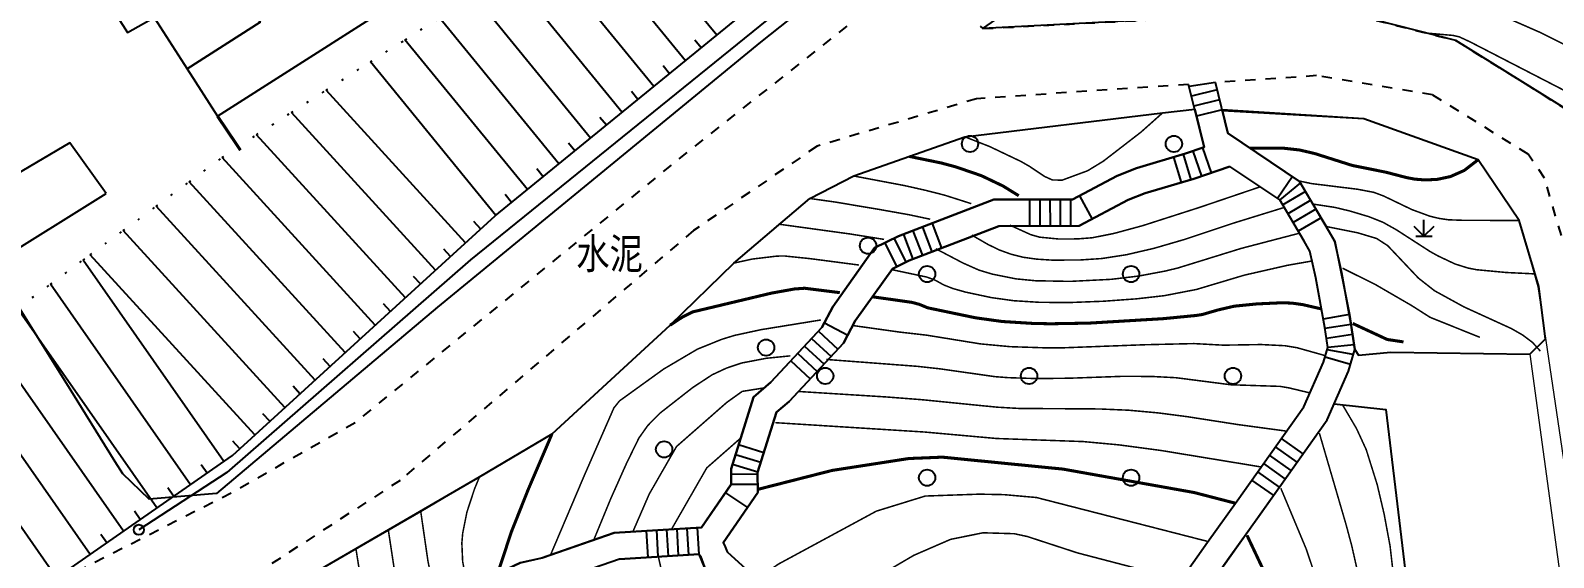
# Model space of a CAD drawing. Extents: x 396500 to 398250, y 1005980 to 1008200.
# Drawn here: x 397033 to 397107.7, y 1006632.5 to 1006658.4 of the extents above; entities that cross this region are included whole.
import ezdxf
from ezdxf.enums import TextEntityAlignment as Align

# ---------------------------------------------------------------- set-up
doc = ezdxf.new("R2010")
doc.units = 0
doc.header["$LTSCALE"] = 0.5
doc.linetypes.add('X4', pattern=[1.6, 0, -1.6])
doc.linetypes.add('X6', pattern=[2, 1, -1])
doc.layers.get('0').update_dxf_attribs({"linetype": 'CONTINUOUS'})
doc.layers.add('ASSIST', color=7, linetype='CONTINUOUS', plot=False)
for name, color, linetype in [('DGX', 2, 'CONTINUOUS'), ('DLSS', 4, 'CONTINUOUS'), ('DMTZ', 3, 'CONTINUOUS'), ('JMD', 6, 'CONTINUOUS'), ('ZBTZ', 3, 'CONTINUOUS'), ('用地红线', 1, 'CONTINUOUS')]:
    doc.layers.add(name, color=color, linetype=linetype)
doc.styles.add('细等线体', font='长等线体_0.TTF', dxfattribs={"width": 0.8})
doc.linetypes.add('10422', pattern='A,2,[150,AAA.SHX,S=1,R=0,X=0,Y=1],2,[177,AAA.SHX,S=1,R=0,X=0,Y=0.8],1e-09', length=4)
doc.linetypes.add('1161', pattern='A,0,[149,AAA.SHX,S=0.15,R=0,X=0,Y=0],-1.6', length=1.6)
doc.linetypes.add('443', pattern='A,5,[169,AAA.SHX,S=0.83,R=0,X=0,Y=0],5', length=10)
doc.linetypes.add('445', pattern='A,8,-0.5,[147,AAA.SHX,S=1,R=0,X=0,Y=0],-1.5', length=10)

# ---------------------------------------------------------------- blocks, each defined once
blk = doc.blocks.new('gc326')
blk.add_circle((0, 0), 0.8)
blk = doc.blocks.new('gc124')
for p, q in [((0, 0), (0, 1.6)), ((-1, 1), (0, 0)), ((-0.8, 0), (0.8, 0)), ((0, 0), (1, 1))]:
    blk.add_line(p, q)
blk = doc.blocks.new('gc170')
at = {"linetype": 'Continuous'}
blk.add_circle((0, 0), 0.5, dxfattribs=at)

msp = doc.modelspace()

# ---------------------------------------------------------------- linework, layer by layer
at = {"layer": 'ASSIST', "linetype": 'Continuous', "flags": 128}
msp.add_lwpolyline([(397099.607, 1006682.542), (397076.626, 1006664.967), (397054.559, 1006647.089), (397042.617, 1006636.646), (397038.302, 1006633.835)], dxfattribs=at)
at = {"layer": 'ASSIST', "linetype": 'X4'}
msp.add_lwpolyline([(397026.673, 1006639.816), (397029.133, 1006642.324), (397030.743, 1006643.513), (397032.352, 1006644.701), (397033.962, 1006645.889), (397035.572, 1006647.077), (397035.917, 1006647.332), (397037.535, 1006648.526), (397039.153, 1006649.72), (397040.77, 1006650.915), (397042.388, 1006652.109), (397044.072, 1006653.231), (397045.781, 1006654.325), (397047.491, 1006655.419), (397049.656, 1006656.804), (397051.352, 1006657.89), (397053.048, 1006658.975)], dxfattribs=at)
at = {"layer": 'ASSIST', "linetype": '1161', "flags": 128}
msp.add_lwpolyline([(397096.92, 1006640.016), (397099.458, 1006639.735), (397101.004, 1006626.788), (397099.659, 1006627.156), (397099.354, 1006627.078), (397099.342, 1006627.707), (397099.233, 1006627.85), (397099.035, 1006627.973), (397098.825, 1006627.972), (397098.647, 1006627.972), (397098.474, 1006627.871), (397098.342, 1006627.707), (397098.342, 1006626.799), (397098.153, 1006626.774), (397096.815, 1006623.964), (397098.457, 1006620.312), (397099.607, 1006612.474), (397097.538, 1006615.057), (397095.389, 1006618.843), (397092.155, 1006625.968), (397088.884, 1006628.558), (397089.092, 1006628.669), (397096.578, 1006639.229)], close=True, dxfattribs=at)
at = {"layer": 'DGX', "linetype": 'Continuous', "const_width": 0.075, "flags": 128}
for points, elevation in [([(397118.129, 1006641.825), (397116.869, 1006643.474), (397115.658, 1006645.313), (397114.683, 1006647.146), (397114.3, 1006648.007), (397113.712, 1006649.609), (397112.776, 1006652.331), (397111.953, 1006654.333), (397111.161, 1006655.751), (397110.754, 1006656.191), (397110.266, 1006656.552), (397108.833, 1006657.348), (397107.039, 1006658.25), (397105.661, 1006658.855), (397103.661, 1006659.606), (397102.321, 1006659.987), (397101.398, 1006660.132), (397100.394, 1006660.238), (397098.606, 1006660.35), (397097.611, 1006660.347), (397096.52, 1006660.166), (397094.611, 1006659.668), (397092.77, 1006659.12)], 26), ([(397101.425, 1006658.226), (397102.764, 1006658.107), (397103.067, 1006658.035), (397103.591, 1006657.791), (397108.281, 1006655.369), (397109.082, 1006654.912), (397110.122, 1006654.154), (397110.466, 1006653.763), (397110.758, 1006653.311), (397111.023, 1006652.79), (397111.869, 1006650.803), (397113.034, 1006647.755), (397113.55, 1006646.26), (397114.389, 1006644.12), (397115.834, 1006640.927), (397118.166, 1006636.271)], 26.5), ([(397088.511, 1006654.306), (397087.444, 1006653.355), (397085.605, 1006651.934), (397084.833, 1006651.463), (397083.584, 1006651.001), (397083.107, 1006651.01), (397082.728, 1006651.179), (397081.989, 1006651.674), (397081.56, 1006651.92), (397080.033, 1006652.649), (397078.816, 1006653.128)], 27), ([(397079.126, 1006649.847), (397077.829, 1006650.261), (397076.903, 1006650.498), (397075.849, 1006650.735), (397073.361, 1006651.206)], 28), ([(397093.299, 1006650.675), (397090.323, 1006649.664), (397087.534, 1006648.767), (397086.121, 1006648.384), (397085.065, 1006648.173), (397084.331, 1006648.116), (397083.424, 1006648.11), (397082.476, 1006648.202), (397082.039, 1006648.327), (397081.014, 1006648.794)], 28), ([(397105.998, 1006649.019), (397103.223, 1006649.03), (397102.527, 1006649.055), (397102.076, 1006649.121), (397101.625, 1006649.229), (397100.741, 1006649.554), (397099.339, 1006650.228), (397098.863, 1006650.404), (397098.066, 1006650.555), (397095.819, 1006650.832), (397095.201, 1006650.961)], 28), ([(397071.21, 1006650.101), (397072.48, 1006649.922), (397074.675, 1006649.552), (397076.063, 1006649.305), (397077.113, 1006649.082)], 28.5), ([(397095.889, 1006649.826), (397096.955, 1006649.664), (397097.69, 1006649.487), (397098.622, 1006649.209), (397099.313, 1006648.935), (397099.975, 1006648.564), (397101.625, 1006647.499), (397102.017, 1006647.28), (397102.852, 1006646.885), (397103.482, 1006646.687), (397103.902, 1006646.604), (397105.353, 1006646.467), (397106.738, 1006646.4)], 28.5), ([(397079.151, 1006648.304), (397079.947, 1006647.843), (397080.517, 1006647.567), (397081.099, 1006647.357), (397081.691, 1006647.212), (397082.345, 1006647.121), (397083.112, 1006647.073), (397084.473, 1006647.082), (397085.526, 1006647.152), (397086.728, 1006647.338), (397088.084, 1006647.652), (397089.593, 1006648.092), (397091.925, 1006648.872), (397094.476, 1006649.661)], 28.5), ([(397074.852, 1006648.092), (397073.171, 1006648.36), (397069.683, 1006648.84)], 29), ([(397095.223, 1006648.397), (397092.366, 1006647.65), (397089.264, 1006646.689), (397088.633, 1006646.536), (397087.335, 1006646.292), (397085.988, 1006646.131), (397083.972, 1006646.03), (397082.27, 1006646.062), (397081.323, 1006646.154), (397080.158, 1006646.387), (397079.51, 1006646.581), (397078.724, 1006646.93), (397077.386, 1006647.633)], 29), ([(397107.036, 1006642.607), (397106.651, 1006643.035), (397106.166, 1006643.399), (397105.612, 1006643.715), (397103.293, 1006644.776), (397101.847, 1006645.57), (397101.058, 1006646.19), (397099.55, 1006647.785), (397099.007, 1006648.136), (397098.089, 1006648.413), (397096.539, 1006648.725)], 29), ([(397067.483, 1006646.929), (397068.39, 1006647.127), (397069.589, 1006647.271), (397069.946, 1006647.279), (397071.213, 1006647.148), (397073.62, 1006646.833)], 29.5), ([(397075.229, 1006646.607), (397076.942, 1006646.243), (397077.339, 1006646.098), (397077.782, 1006645.854), (397078.216, 1006645.683), (397078.837, 1006645.506), (397080.121, 1006645.232), (397081.211, 1006645.081), (397082.488, 1006645.001), (397083.954, 1006644.992), (397085.607, 1006645.055), (397087.227, 1006645.173), (397088.595, 1006645.329), (397090.17, 1006645.634), (397092.525, 1006646.338), (397094.632, 1006646.819), (397095.847, 1006647.033)], 29.5), ([(397097.336, 1006646.677), (397098.948, 1006645.874), (397100.729, 1006644.84), (397101.629, 1006644.266), (397104.068, 1006643.284)], 29.5), ([(397058.492, 1006632.598), (397060.137, 1006636.474), (397061.599, 1006639.818), (397061.875, 1006640.162), (397064.034, 1006641.721), (397065.693, 1006642.701), (397066.889, 1006643.185), (397067.513, 1006643.377), (397068.814, 1006643.659), (397071.751, 1006644.136)], 30.5), ([(397073.326, 1006643.861), (397075.617, 1006643.54), (397076.931, 1006643.39), (397079.583, 1006642.96), (397081.041, 1006642.824), (397082.733, 1006642.768), (397083.667, 1006642.77), (397087.63, 1006642.919), (397090.045, 1006642.976), (397091.496, 1006642.898), (397093.344, 1006642.929), (397094.509, 1006642.871), (397095.105, 1006642.772), (397096.494, 1006642.382)], 30.5), ([(397070.255, 1006642.373), (397069.077, 1006642.255), (397067.87, 1006642.023), (397067.119, 1006641.772), (397066.419, 1006641.444), (397065.47, 1006640.821), (397063.858, 1006639.559), (397063.264, 1006638.957), (397062.822, 1006638.332), (397062.215, 1006637.088), (397061.444, 1006635.358), (397060.613, 1006633.337)], 31), ([(397095.74, 1006640.553), (397094.687, 1006640.805), (397094.276, 1006640.874), (397091.854, 1006640.954), (397089.176, 1006641.299), (397087.959, 1006641.363), (397086.508, 1006641.367), (397083.947, 1006641.276), (397082.341, 1006641.256), (397080.929, 1006641.303), (397080.296, 1006641.351), (397077.591, 1006641.736), (397076.477, 1006641.859), (397072.014, 1006642.197)], 31), ([(397062.531, 1006633.74), (397063.331, 1006635.585), (397064.671, 1006637.921), (397067.13, 1006640.083), (397067.89, 1006640.627), (397068.903, 1006640.79)], 31.5), ([(397070.669, 1006640.623), (397074.944, 1006640.356), (397076.706, 1006640.22), (397080.39, 1006639.853), (397081.467, 1006639.791), (397085.398, 1006639.766), (397086.848, 1006639.704), (397088.304, 1006639.571), (397089.717, 1006639.387), (397092.207, 1006638.999), (397094.589, 1006638.677)], 31.5), ([(397099.858, 1006627.275), (397099.946, 1006629.3), (397099.915, 1006630.862), (397099.666, 1006633.036), (397099.376, 1006634.6), (397099.035, 1006636.051), (397098.496, 1006637.769), (397098.023, 1006638.798), (397097.334, 1006639.97)], 31), ([(397093.334, 1006636.92), (397088.432, 1006637.727), (397086.353, 1006638.004), (397084.62, 1006638.164), (397080.371, 1006638.315), (397076.821, 1006638.634), (397069.52, 1006639.092)], 32), ([(397096.198, 1006638.579), (397097.507, 1006634.091), (397097.789, 1006633.039), (397098.146, 1006631.454), (397098.312, 1006630.25), (397098.348, 1006629.656), (397098.327, 1006628.931), (397098.21, 1006627.944), (397097.96, 1006626.564)], 31.5), ([(397067.814, 1006638.333), (397066.154, 1006636.873), (397064.424, 1006633.856)], 32), ([(397054.43, 1006630.955), (397054.181, 1006632.279), (397054.142, 1006633.18), (397054.184, 1006633.665), (397054.391, 1006634.705), (397054.763, 1006635.837), (397055.01, 1006636.438)], 29.5), ([(397068.656, 1006631.459), (397069.677, 1006632.153), (397074.472, 1006634.748), (397076.87, 1006635.49), (397079.519, 1006635.582), (397080.74, 1006635.558), (397082.329, 1006635.416), (397090.737, 1006633.257)], 33), ([(397095.211, 1006619.122), (397096.029, 1006622.994), (397096.455, 1006625.544), (397096.609, 1006627.195), (397096.609, 1006628.372), (397096.524, 1006629.486), (397096.229, 1006630.885), (397095.548, 1006632.902), (397094.307, 1006635.874)], 32), ([(397052.126, 1006634.731), (397052.478, 1006632.303), (397052.751, 1006630.91), (397053.089, 1006629.706)], 29), ([(397051.948, 1006628.455), (397051.305, 1006629.871), (397051.078, 1006630.513), (397050.956, 1006631.054), (397050.54, 1006633.795)], 28.5), ([(397089.307, 1006631.229), (397088.752, 1006631.544), (397084.334, 1006632.698), (397081.875, 1006633.502), (397081.236, 1006633.64), (397079.705, 1006633.685), (397078.113, 1006633.363), (397076.307, 1006632.578), (397071.139, 1006629.543)], 33.5), ([(397048.954, 1006632.858), (397049.403, 1006630.015), (397049.797, 1006629.156), (397050.964, 1006627.017)], 28), ([(397063.779, 1006632.514), (397065.332, 1006625.659), (397065.766, 1006624.022), (397066.066, 1006623.195), (397067.303, 1006620.44), (397067.653, 1006619.509), (397067.89, 1006618.608), (397068.026, 1006617.728), (397068.094, 1006615.945), (397068.062, 1006612.731), (397068.227, 1006609.587), (397068.677, 1006604.344), (397068.847, 1006601.941), (397068.956, 1006600.941), (397069.125, 1006600)], 32)]:
    msp.add_lwpolyline(points, dxfattribs=dict(at, elevation=elevation))
at = {"layer": 'DGX', "color": 3, "linetype": 'Continuous', "lineweight": -2, "const_width": 0.15, "flags": 128}
for points, elevation in [([(397076.088, 1006652.167), (397077.651, 1006651.845), (397078.358, 1006651.655), (397079.62, 1006651.222), (397080.683, 1006650.714), (397081.455, 1006650.236)], 27.5), ([(397092.801, 1006652.578), (397094.46, 1006652.567), (397095.22, 1006652.483), (397095.968, 1006652.309), (397097.803, 1006651.726), (397099.474, 1006651.388), (397100.469, 1006651.128), (397100.884, 1006651.05), (397101.379, 1006651.011), (397101.968, 1006651.037), (397102.624, 1006651.176), (397103.308, 1006651.48), (397103.983, 1006652.003)], 27.5), ([(397072.68, 1006645.477), (397070.959, 1006645.693), (397070.454, 1006645.657), (397069.331, 1006645.455), (397065.459, 1006644.53), (397064.972, 1006644.286), (397064.354, 1006643.878)], 30), ([(397096.3, 1006644.677), (397095.385, 1006644.889), (397094.847, 1006644.964), (397094.358, 1006644.98), (397093.131, 1006644.924), (397092.025, 1006644.813), (397091.218, 1006644.625), (397090.459, 1006644.404), (397090.153, 1006644.356), (397088.55, 1006644.2), (397084.899, 1006643.981), (397083.028, 1006643.949), (397082.177, 1006643.964), (397080.643, 1006644.06), (397079.335, 1006644.242), (397076.99, 1006644.732), (397076.579, 1006644.903), (397076.206, 1006645.002), (397074.303, 1006645.271)], 30), ([(397100.325, 1006643.058), (397099.528, 1006643.177), (397097.833, 1006643.964)], 30), ([(397058.564, 1006638.543), (397057.391, 1006635.797), (397056.569, 1006633.725), (397055.896, 1006631.677)], 30), ([(397092.08, 1006635.137), (397090.053, 1006635.663), (397083.626, 1006636.812), (397077.71, 1006637.399), (397076.057, 1006637.331), (397072.299, 1006636.747), (397068.643, 1006635.813)], 32.5), ([(397094.031, 1006621.636), (397094.559, 1006625.099), (397094.566, 1006628.057), (397093.96, 1006630.786), (397092.651, 1006633.558)], 32.5)]:
    msp.add_lwpolyline(points, dxfattribs=dict(at, elevation=elevation))
at = {"layer": 'DLSS', "linetype": 'Continuous'}
for p, q in [((397091.098, 1006655.796), (397089.806, 1006655.603)), ((397091.188, 1006655.43), (397089.926, 1006655.118)), ((397091.308, 1006654.945), (397090.047, 1006654.632)), ((397091.429, 1006654.459), (397090.167, 1006654.147)), ((397089.047, 1006652.126), (397089.417, 1006650.88)), ((397089.526, 1006652.269), (397089.896, 1006651.022)), ((397090, 1006652.427), (397090.424, 1006651.197)), ((397090.473, 1006652.589), (397090.897, 1006651.36)), ((397094.878, 1006651.178), (397094.152, 1006650.1)), ((397095.269, 1006650.876), (397094.26, 1006650.027)), ((397081.985, 1006650.048), (397081.988, 1006648.748)), ((397082.485, 1006650.049), (397082.488, 1006648.749)), ((397082.985, 1006650.051), (397082.988, 1006648.751)), ((397083.485, 1006650.052), (397083.488, 1006648.752)), ((397083.985, 1006650.053), (397083.988, 1006648.753)), ((397084.44, 1006650.236), (397085.049, 1006649.087)), ((397095.523, 1006650.445), (397094.404, 1006649.784)), ((397095.777, 1006650.015), (397094.658, 1006649.354)), ((397096.031, 1006649.584), (397094.912, 1006648.923)), ((397096.286, 1006649.154), (397095.166, 1006648.493)), ((397075.801, 1006648.339), (397076.267, 1006647.125)), ((397076.267, 1006648.518), (397076.733, 1006647.304)), ((397076.734, 1006648.697), (397077.2, 1006647.483)), ((397077.201, 1006648.876), (397077.667, 1006647.663)), ((397074.893, 1006647.921), (397075.463, 1006646.753)), ((397075.342, 1006648.14), (397075.913, 1006646.972)), ((397071.92, 1006643.994), (397073.069, 1006643.387)), ((397097.67, 1006644.403), (397096.391, 1006644.172)), ((397097.757, 1006643.911), (397096.471, 1006643.722)), ((397071.295, 1006643.221), (397072.247, 1006642.336)), ((397071.636, 1006643.587), (397072.588, 1006642.702)), ((397097.83, 1006643.416), (397096.543, 1006643.227)), ((397070.614, 1006642.489), (397071.566, 1006641.603)), ((397070.955, 1006642.855), (397071.907, 1006641.97)), ((397097.724, 1006641.954), (397096.475, 1006642.315)), ((397097.863, 1006642.434), (397096.578, 1006642.672)), ((397097.902, 1006642.921), (397096.609, 1006642.779)), ((397070.274, 1006642.123), (397071.225, 1006641.237)), ((397067.715, 1006638.013), (397068.956, 1006637.627)), ((397095.108, 1006637.156), (397094.047, 1006637.909)), ((397095.397, 1006637.564), (397094.337, 1006638.316)), ((397067.417, 1006637.058), (397068.658, 1006636.672)), ((397067.566, 1006637.536), (397068.807, 1006637.149)), ((397094.529, 1006636.341), (397093.469, 1006637.093)), ((397094.818, 1006636.749), (397093.758, 1006637.501)), ((397067.348, 1006636.569), (397068.648, 1006636.579)), ((397094.24, 1006635.933), (397093.179, 1006636.685)), ((397067.075, 1006635.655), (397068.147, 1006634.919)), ((397067.352, 1006636.069), (397068.652, 1006636.079)), ((397093.95, 1006635.525), (397092.89, 1006636.277)), ((397063.278, 1006632.483), (397063.199, 1006633.781)), ((397063.777, 1006632.514), (397063.698, 1006633.812)), ((397064.276, 1006632.544), (397064.197, 1006633.842)), ((397064.775, 1006632.575), (397064.696, 1006633.873)), ((397065.274, 1006632.605), (397065.195, 1006633.903)), ((397065.774, 1006632.636), (397065.694, 1006633.934))]:
    msp.add_line(p, q, dxfattribs=at)
at = {"layer": 'DLSS', "linetype": 'X6', "flags": 128}
msp.add_lwpolyline([(397031.021, 1006633.344), (397032.881, 1006630.575), (397042.886, 1006635.68), (397048.995, 1006639.156), (397064.711, 1006651.974), (397076.677, 1006661.43)], dxfattribs=at)
at = {"layer": 'DLSS', "linetype": 'X6'}
for points in [[(397078.018, 1006659.84), (397079.697, 1006658.443), (397097.044, 1006659.342), (397102.886, 1006657.854), (397108.459, 1006654.392), (397109.86, 1006652.348), (397111.431, 1006646.984), (397114.09, 1006630.115), (397115.657, 1006616.941), (397116.839, 1006606.588), (397117.537, 1006600)], [(397114.655, 1006600), (397113.99, 1006606.274), (397112.811, 1006616.609), (397111.25, 1006629.722), (397108.629, 1006646.356), (397107.238, 1006651.105), (397106.436, 1006652.276), (397101.75, 1006655.186), (397096.052, 1006656.133), (397091.098, 1006655.796)], [(397089.781, 1006655.706), (397079.385, 1006654.999), (397071.561, 1006652.666), (397065.505, 1006648.527), (397051.113, 1006636.26), (397039.798, 1006628.9), (397033.988, 1006627.167), (397031.272, 1006626.212), (397023.576, 1006623.387), (397017.855, 1006620.462), (397014.034, 1006615.849), (397011.251, 1006610.089), (397008.517, 1006602.634), (397007.494, 1006600)]]:
    msp.add_lwpolyline(points, dxfattribs=at)
at = {"layer": 'DLSS', "color": 7, "linetype": 'Continuous', "flags": 128}
for points in [[(397088.884, 1006628.558), (397089.092, 1006628.669), (397091.773, 1006632.471), (397093.226, 1006634.504), (397096.578, 1006639.229), (397097.626, 1006641.616), (397097.936, 1006642.689), (397097.747, 1006643.974), (397097.299, 1006646.458), (397096.951, 1006647.992), (397096.578, 1006648.659), (397095.23, 1006650.941), (397091.713, 1006653.31), (397091.098, 1006655.796)], [(397065.9, 1006633.946), (397067.352, 1006636.058), (397067.346, 1006636.83), (397068.442, 1006640.348), (397069.303, 1006641.079), (397071.796, 1006643.76), (397072.33, 1006644.773), (397074.387, 1006647.674), (397075.554, 1006648.244), (397080.24, 1006650.043), (397084.097, 1006650.054), (397086.276, 1006651.21), (397087.229, 1006651.587), (397089.638, 1006652.302), (397090.546, 1006652.615)], [(397061.868, 1006632.397), (397065.785, 1006632.637), (397065.842, 1006632.534), (397066.043, 1006631.993)]]:
    msp.add_lwpolyline(points, dxfattribs=at)
at = {"layer": 'DLSS', "linetype": 'Continuous', "flags": 128}
for points in [[(397090.546, 1006652.615), (397089.781, 1006655.706)], [(397066.962, 1006633.196), (397068.655, 1006635.659), (397068.648, 1006636.638), (397069.571, 1006639.601), (397070.203, 1006640.138), (397072.866, 1006643), (397073.44, 1006644.09), (397075.256, 1006646.652), (397076.073, 1006647.051), (397080.483, 1006648.743), (397084.422, 1006648.755), (397086.821, 1006650.028), (397087.654, 1006650.357), (397090.035, 1006651.064), (397091.813, 1006651.676)], [(397066.962, 1006633.196), (397067.026, 1006633.081), (397067.151, 1006632.743), (397068.069, 1006631.912), (397073.626, 1006627.626), (397074.358, 1006627.382), (397077.401, 1006626.389), (397079.237, 1006626.449), (397081.156, 1006627.059), (397083.596, 1006627.736), (397085.275, 1006628.098), (397088.207, 1006629.67), (397090.713, 1006633.223), (397092.167, 1006635.258), (397095.441, 1006639.873), (397096.401, 1006642.06), (397096.609, 1006642.779), (397096.464, 1006643.764), (397096.025, 1006646.198), (397095.724, 1006647.522), (397095.451, 1006648.011), (397094.26, 1006650.027), (397091.813, 1006651.676)], [(397036.638, 1006617.756), (397037.268, 1006617.782), (397037.598, 1006617.794), (397040.243, 1006618.3), (397040.798, 1006618.452), (397043.436, 1006618.702), (397043.786, 1006618.838), (397045.897, 1006620.009), (397047.562, 1006621.204), (397048.801, 1006622.747), (397049.922, 1006625.314), (397051.631, 1006628.107), (397053.569, 1006630.232), (397054.083, 1006630.826), (397056.998, 1006632.216), (397058.074, 1006632.452), (397061.61, 1006633.684), (397065.9, 1006633.946)]]:
    msp.add_lwpolyline(points, dxfattribs=at)
at = {"layer": 'DMTZ', "linetype": 'Continuous'}
for p, q in [((397066.652, 1006658.126), (397061.789, 1006664.081)), ((397065.103, 1006656.861), (397060.023, 1006663.082)), ((397063.554, 1006655.596), (397058.257, 1006662.083)), ((397062.005, 1006654.331), (397056.49, 1006661.084)), ((397060.455, 1006653.066), (397054.744, 1006660.06)), ((397058.906, 1006651.801), (397053.048, 1006658.975)), ((397057.357, 1006650.536), (397051.352, 1006657.89)), ((397065.878, 1006657.493), (397065.561, 1006657.88)), ((397055.808, 1006649.271), (397049.656, 1006656.804)), ((397064.328, 1006656.228), (397064.012, 1006656.615)), ((397054.329, 1006647.924), (397047.491, 1006655.419)), ((397062.779, 1006654.963), (397062.463, 1006655.35)), ((397052.852, 1006646.576), (397045.781, 1006654.325)), ((397061.23, 1006653.698), (397060.914, 1006654.085)), ((397051.374, 1006645.228), (397044.072, 1006653.231)), ((397059.681, 1006652.433), (397059.365, 1006652.82)), ((397049.897, 1006643.88), (397042.388, 1006652.109)), ((397058.132, 1006651.168), (397057.816, 1006651.556)), ((397048.42, 1006642.532), (397040.77, 1006650.915)), ((397056.583, 1006649.903), (397056.266, 1006650.291)), ((397046.942, 1006641.184), (397039.153, 1006649.72)), ((397045.465, 1006639.836), (397037.535, 1006648.526)), ((397055.068, 1006648.599), (397054.731, 1006648.968)), ((397053.59, 1006647.25), (397053.253, 1006647.62)), ((397042.468, 1006637.192), (397035.572, 1006647.077)), ((397043.988, 1006638.488), (397035.917, 1006647.332)), ((397052.113, 1006645.902), (397051.776, 1006646.272)), ((397040.828, 1006636.048), (397033.962, 1006645.889)), ((397039.188, 1006634.903), (397032.352, 1006644.701)), ((397050.636, 1006644.554), (397050.299, 1006644.924)), ((397037.547, 1006633.759), (397030.743, 1006643.513)), ((397049.158, 1006643.206), (397048.821, 1006643.575)), ((397035.907, 1006632.615), (397029.133, 1006642.324)), ((397047.681, 1006641.858), (397047.344, 1006642.227)), ((397034.267, 1006631.47), (397027.708, 1006640.871)), ((397046.204, 1006640.51), (397045.867, 1006640.879)), ((397044.726, 1006639.162), (397044.389, 1006639.531)), ((397043.249, 1006637.814), (397042.912, 1006638.183)), ((397041.648, 1006636.62), (397041.362, 1006637.03)), ((397040.008, 1006635.476), (397039.722, 1006635.886)), ((397038.368, 1006634.331), (397038.081, 1006634.741)), ((397036.727, 1006633.187), (397036.441, 1006633.597))]:
    msp.add_line(p, q, dxfattribs=at)
msp.add_lwpolyline([(397033.447, 1006630.898), (397042.892, 1006637.488), (397055.773, 1006649.243), (397068.59, 1006659.708), (397073.903, 1006663.663), (397079.247, 1006668.014), (397086.398, 1006672.909), (397091.506, 1006676.813), (397098.18, 1006681.98), (397099.938, 1006683.306), (397101.689, 1006683.757)], dxfattribs=at)
at = {"layer": 'DMTZ', "linetype": '10422', "lineweight": 0}
for points in [[(397031.144, 1006623.817), (397032.168, 1006624.287), (397034.064, 1006625.157), (397041.593, 1006628.626), (397052.126, 1006634.731), (397055.01, 1006636.438), (397058.564, 1006638.543), (397064.354, 1006643.878), (397067.483, 1006646.929), (397069.683, 1006648.84), (397071.21, 1006650.101), (397073.361, 1006651.206), (397076.088, 1006652.167), (397078.816, 1006653.128), (397088.511, 1006654.306), (397090.085, 1006654.479)], [(397091.442, 1006654.405), (397098.383, 1006654.005), (397103.983, 1006652.003), (397105.998, 1006649.019), (397106.912, 1006645.785), (397109.281, 1006629.752), (397110.797, 1006620.834), (397111.277, 1006617.613), (397112.139, 1006610.972), (397112.698, 1006606.522), (397113.244, 1006600)], [(397098.119, 1006642.407), (397099.706, 1006642.558), (397104.482, 1006642.471), (397106.522, 1006642.453), (397109.944, 1006617.389), (397110.816, 1006610.016), (397107.149, 1006609.636)], [(397096.92, 1006640.016), (397099.458, 1006639.735), (397101.004, 1006626.788), (397099.659, 1006627.156), (397098.153, 1006626.774), (397096.815, 1006623.964), (397098.457, 1006620.312), (397099.576, 1006612.467)]]:
    msp.add_lwpolyline(points, dxfattribs=at)
at = {"layer": 'JMD', "linetype": '445', "flags": 128}
msp.add_lwpolyline([(397099.944, 1006682.063), (397084.526, 1006670.124), (397076.613, 1006664.01), (397068.792, 1006657.78), (397052.95, 1006644.769), (397042.117, 1006635.617), (397038.813, 1006635.335), (397037.509, 1006636.583), (397037.141, 1006637.175), (397034.762, 1006640.995), (397032.119, 1006645.239)], dxfattribs=at)
at = {"layer": 'JMD', "linetype": 'Continuous', "flags": 128}
for points in [[(397040.673, 1006656.467), (397042.16, 1006654.14), (397049.632, 1006658.914), (397047.433, 1006662.29), (397044.329, 1006660.31), (397043.576, 1006659.817), (397044.254, 1006658.755)], [(397036.701, 1006650.35), (397034.914, 1006652.826), (397032.285, 1006651.271), (397029.476, 1006649.484), (397031.106, 1006646.866)]]:
    msp.add_lwpolyline(points, close=True, dxfattribs=at)
msp.add_lwpolyline([(397036.009, 1006660.979), (397037.749, 1006658.246), (397039.058, 1006658.995), (397040.673, 1006656.467), (397044.254, 1006658.755)], dxfattribs=at)
at = {"layer": 'JMD', "color": 6, "linetype": '443', "const_width": 0.15, "flags": 128}
msp.add_lwpolyline([(397042.16, 1006654.14), (397043.284, 1006652.472)], dxfattribs=at)
at = {"layer": 'ZBTZ', "color": 0, "linetype": '1161', "flags": 128}
for points in [[(397110.649, 1006655.694), (397108.459, 1006654.392), (397102.886, 1006657.854), (397097.044, 1006659.342), (397079.697, 1006658.443), (397085.046, 1006662.158), (397092.554, 1006667.483), (397099.397, 1006672.529), (397103.569, 1006675.699), (397105.297, 1006677.453), (397105.955, 1006677.228), (397110.306, 1006671.309), (397110.282, 1006664.192), (397110.26, 1006657.79)], [(397034.882, 1006625.537), (397041.593, 1006628.626), (397055.01, 1006636.438), (397058.564, 1006638.543), (397064.354, 1006643.878), (397067.483, 1006646.929), (397071.21, 1006650.101), (397073.361, 1006651.206), (397078.816, 1006653.128), (397088.511, 1006654.306), (397090.085, 1006654.479), (397090.546, 1006652.615), (397089.638, 1006652.302), (397087.229, 1006651.587), (397086.276, 1006651.21), (397084.097, 1006650.054), (397080.24, 1006650.043), (397075.554, 1006648.244), (397074.387, 1006647.674), (397072.33, 1006644.773), (397071.796, 1006643.76), (397069.303, 1006641.079), (397068.442, 1006640.348), (397067.346, 1006636.83), (397067.352, 1006636.069), (397065.9, 1006633.946), (397061.61, 1006633.684), (397058.053, 1006632.445), (397056.998, 1006632.216), (397054.083, 1006630.826), (397051.631, 1006628.107), (397049.922, 1006625.314), (397048.801, 1006622.747), (397047.562, 1006621.204), (397045.897, 1006620.009), (397043.786, 1006618.838), (397043.436, 1006618.702), (397040.798, 1006618.452), (397040.243, 1006618.3), (397037.598, 1006617.794), (397037.268, 1006617.782), (397036.581, 1006617.922), (397034.064, 1006625.157)], [(397091.813, 1006651.676), (397090.035, 1006651.064), (397087.654, 1006650.357), (397086.821, 1006650.028), (397084.422, 1006648.755), (397080.483, 1006648.743), (397076.073, 1006647.051), (397075.256, 1006646.652), (397073.44, 1006644.09), (397072.866, 1006643), (397070.203, 1006640.138), (397069.571, 1006639.601), (397068.648, 1006636.638), (397068.655, 1006635.659), (397066.962, 1006633.196), (397067.026, 1006633.081), (397067.151, 1006632.743), (397068.069, 1006631.912), (397073.626, 1006627.626), (397074.358, 1006627.382), (397077.401, 1006626.389), (397079.237, 1006626.449), (397081.156, 1006627.059), (397083.596, 1006627.736), (397085.275, 1006628.098), (397088.207, 1006629.67), (397090.713, 1006633.223), (397092.167, 1006635.258), (397095.441, 1006639.873), (397096.401, 1006642.06), (397096.609, 1006642.779), (397096.464, 1006643.764), (397096.025, 1006646.198), (397095.724, 1006647.522), (397095.451, 1006648.011), (397094.26, 1006650.027)]]:
    msp.add_lwpolyline(points, close=True, dxfattribs=at)
at = {"layer": 'ZBTZ', "linetype": '1161', "flags": 128}
msp.add_lwpolyline([(397091.429, 1006654.459), (397091.713, 1006653.31), (397095.23, 1006650.941), (397096.951, 1006647.992), (397097.67, 1006644.403), (397097.936, 1006642.689), (397098.119, 1006642.407), (397099.706, 1006642.558), (397106.522, 1006642.453), (397107.294, 1006643.204), (397106.962, 1006645.785), (397105.998, 1006649.019), (397103.983, 1006652.003), (397098.383, 1006654.005)], close=True, dxfattribs=at)
at = {"layer": 'ZBTZ', "color": 0, "linetype": '1161', "flags": 128}
msp.add_lwpolyline([(397074.529, 1006600), (397075.181, 1006603.158), (397078.961, 1006621.451), (397080.001, 1006625.275), (397079.46, 1006625.155), (397077.184, 1006625.092), (397073.006, 1006626.461), (397067.234, 1006630.914), (397066.043, 1006631.993), (397065.785, 1006632.637), (397061.868, 1006632.397), (397058.48, 1006631.217), (397057.505, 1006630.997), (397054.888, 1006629.769), (397052.675, 1006627.323), (397051.078, 1006624.712), (397049.923, 1006622.068), (397048.464, 1006620.251), (397046.593, 1006618.909), (397044.34, 1006617.659), (397043.74, 1006617.425), (397041.034, 1006617.169), (397040.539, 1006617.032), (397039.776, 1006616.887), (397037.743, 1006616.498), (397037.096, 1006616.435), (397040.994, 1006605.19), (397041.367, 1006600)], dxfattribs=at)
at = {"layer": '用地红线', "linetype": 'Continuous', "const_width": 0.3, "flags": 128}
msp.add_lwpolyline([(396896.967, 1006409.306, -0.090189), (397228.694, 1007024.028), (397387.801, 1007222.911), (397401.305, 1007212.108), (397426.328, 1007243.385), (397412.824, 1007254.188), (397549.486, 1007427.159), (397597.059, 1007408.487), (397590.114, 1007392.957), (397593.63, 1007391.179), (397580.301, 1007365.498), (397677.782, 1007288.139), (397658.983, 1007180.178), (397680.098, 1007163.581), (397691.215, 1007135.064, -0.057003), (397648.052, 1007084.953), (397357.499, 1006816.503, 0.141668), (397271.322, 1006673.857), (397185.657, 1006354.399)], format="xyb", dxfattribs=at)

# ---------------------------------------------------------------- block references
at = {"layer": 'ZBTZ', "linetype": 'Continuous', "xscale": 0.5, "yscale": 0.5}
for name, p in [('gc326', (397079.064, 1006652.782)), ('gc326', (397089.064, 1006652.782)), ('gc124', (397101.325, 1006648.248)), ('gc326', (397074.064, 1006647.782)), ('gc326', (397076.962, 1006646.389)), ('gc326', (397086.962, 1006646.389)), ('gc326', (397069.064, 1006642.782)), ('gc326', (397071.962, 1006641.389)), ('gc326', (397081.962, 1006641.389)), ('gc326', (397091.962, 1006641.389)), ('gc326', (397064.064, 1006637.782)), ('gc326', (397076.962, 1006636.389)), ('gc326', (397086.962, 1006636.389)), ('gc170', (397038.302, 1006633.835))]:
    msp.add_blockref(name, p, dxfattribs=at)

# ---------------------------------------------------------------- texts
at = {"layer": 'DLSS', "linetype": 'Continuous', "style": '细等线体', "width": 0.8}
msp.add_text('水泥', height=1.5, dxfattribs=at).set_placement((397061.388, 1006647.419, -27.346), align=Align.MIDDLE)

doc.saveas('drawing.dxf')
